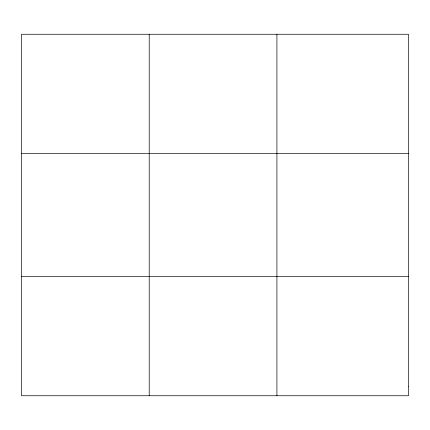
<?xml version="1.0" encoding="UTF-8"?>
<svg xmlns="http://www.w3.org/2000/svg" width="430" height="430" viewBox="0 0 430 430"><rect width="100%" height="100%" fill="white"/><g stroke="black" fill="none" stroke-linecap="round" stroke-linejoin="round"><path stroke-width="0.64" d="M149.21 34.255L149.21 395.745M276.92 34.255L276.92 395.745M21.5 153.548L408.5 153.548M21.5 276.452L408.5 276.452M408.5 386.57L408.5 395.745L21.5 395.745L21.5 34.255L408.5 34.255L408.5 386.57"/></g></svg>
